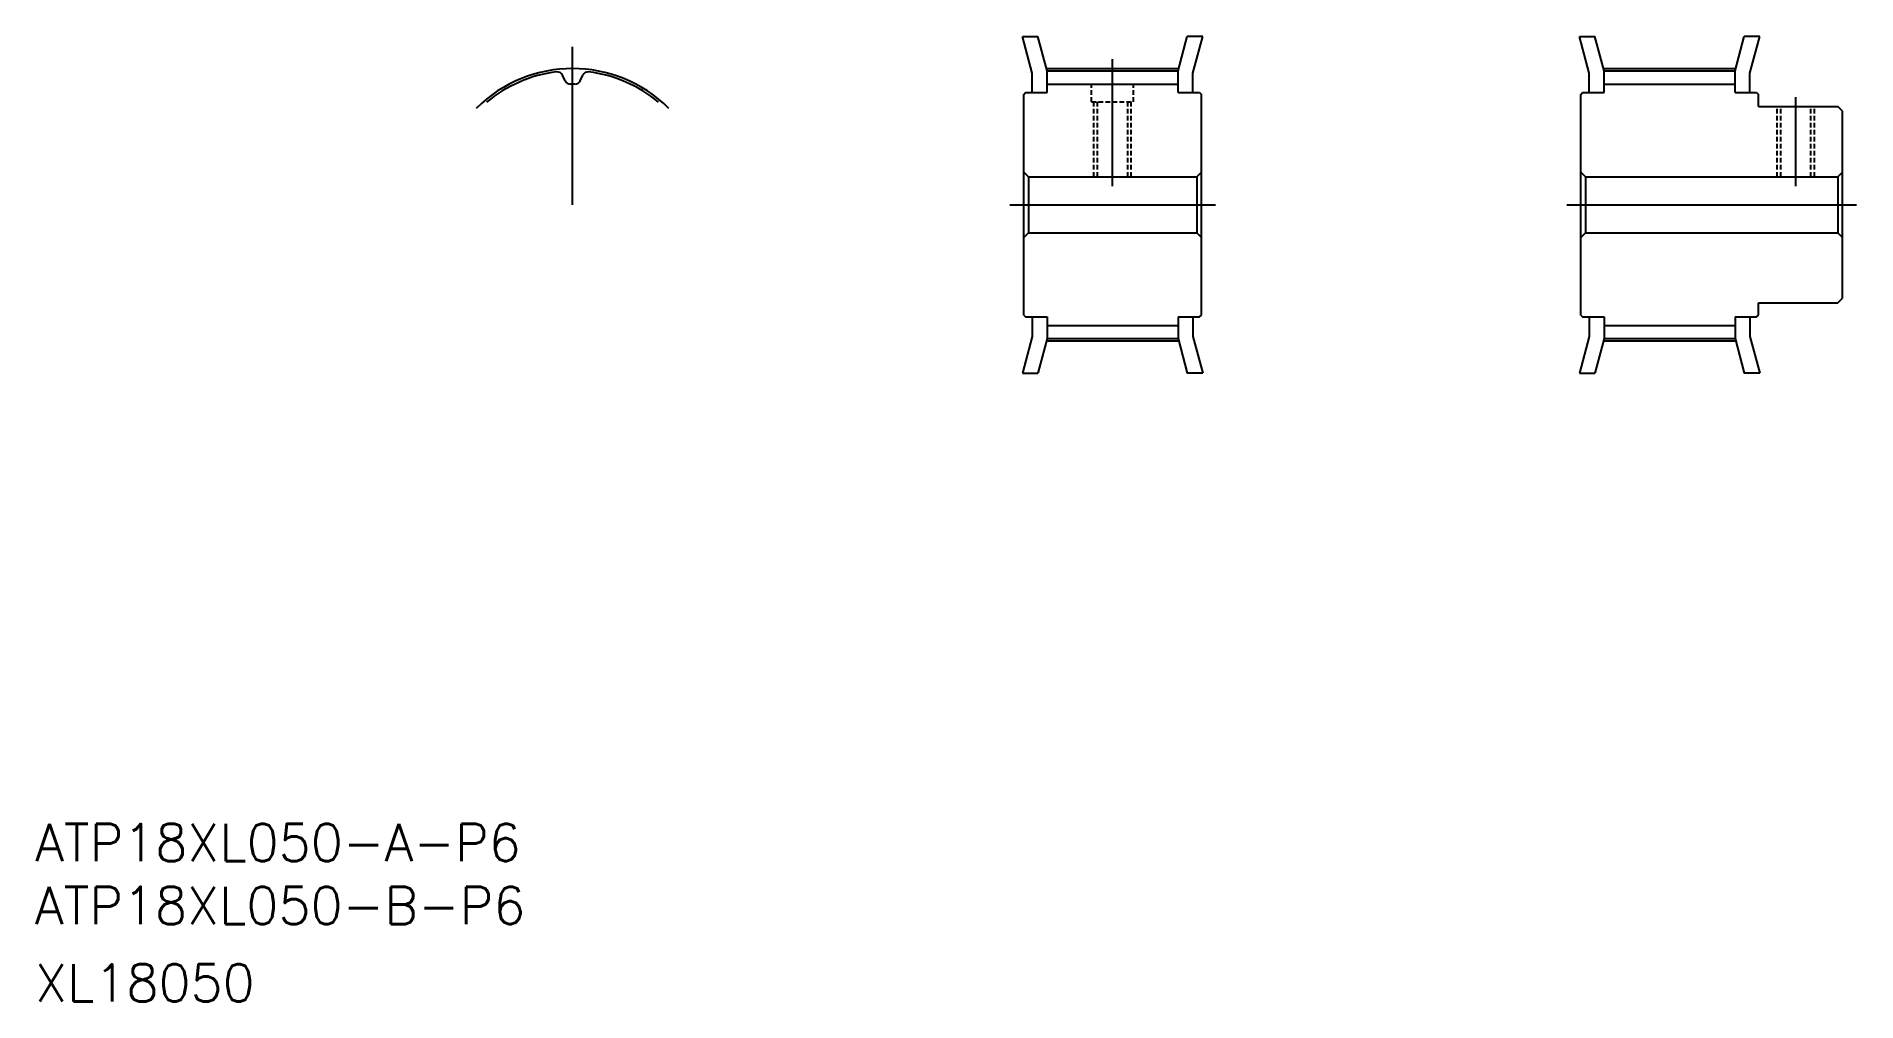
# Model space of a CAD drawing. Extents: x -11 to 184, y 10 to 113.
import ezdxf

# ---------------------------------------------------------------- set-up
doc = ezdxf.new("R2010")
doc.units = 0
doc.linetypes.add('CENTER', pattern=[50.8, 31.75, -6.35, 6.35, -6.35])
doc.linetypes.add('DASHED', pattern=[0.75, 0.5, -0.25])
doc.layers.get('0').update_dxf_attribs({"linetype": 'CONTINUOUS'})
doc.layers.add('CENTER', color=1, linetype='CENTER')
doc.styles.get("Standard").update_dxf_attribs({"font": 'txt', "bigfont": 'BIGFONT'})

msp = doc.modelspace()

# ---------------------------------------------------------------- linework, layer by layer
at = {"color": 7, "linetype": 'CONTINUOUS'}
for p, q in [((94.53, 113.19), (96.19, 113.19)), ((95.58, 109.27), (94.53, 113.19)), ((97.18, 109.49), (96.19, 113.19)), ((111.18, 109.49), (112.17, 113.19)), ((113.83, 113.19), (112.17, 113.19)), ((112.78, 109.27), (113.83, 113.19)), ((154.1, 113.19), (155.76, 113.19)), ((155.15, 109.27), (154.1, 113.19)), ((156.75, 109.49), (155.76, 113.19)), ((170.75, 109.49), (171.74, 113.19)), ((173.4, 113.19), (171.74, 113.19)), ((172.35, 109.27), (173.4, 113.19)), ((45.63, 108.44), (45.35, 109.04)), ((47.24, 108.44), (47.52, 109.04)), ((95.58, 107.19), (95.58, 109.27)), ((97.18, 109.49), (111.18, 109.49)), ((97.18, 107.19), (97.18, 109.49)), ((111.18, 107.19), (111.18, 109.49)), ((112.78, 107.19), (112.78, 109.27)), ((155.15, 107.19), (155.15, 109.27)), ((156.75, 109.49), (170.75, 109.49)), ((156.75, 107.19), (156.75, 109.49)), ((170.75, 107.19), (170.75, 109.49)), ((172.35, 107.19), (172.35, 109.27)), ((94.68, 106.99), (94.88, 107.19)), ((94.88, 107.19), (97.18, 107.19)), ((97.18, 108.09), (111.18, 108.09)), ((111.18, 107.19), (113.48, 107.19)), ((113.48, 107.19), (113.68, 106.99)), ((154.25, 106.99), (154.45, 107.19)), ((154.45, 107.19), (156.75, 107.19)), ((156.75, 108.09), (170.75, 108.09)), ((170.75, 107.19), (173.05, 107.19)), ((173.05, 107.19), (173.25, 106.99)), ((94.68, 83.39), (94.68, 106.99)), ((113.68, 83.39), (113.68, 106.99)), ((154.25, 83.39), (154.25, 106.99)), ((173.25, 105.69), (173.25, 106.99)), ((173.25, 105.69), (173.25, 106.99)), ((173.25, 105.69), (181.75, 105.69)), ((182.25, 105.19), (181.75, 105.69)), ((182.25, 85.19), (182.25, 105.19)), ((94.68, 98.69), (95.18, 98.19)), ((95.18, 98.19), (113.18, 98.19)), ((95.18, 98.19), (95.18, 92.19)), ((113.68, 98.69), (113.18, 98.19)), ((113.18, 98.19), (113.18, 92.19)), ((154.25, 98.69), (154.75, 98.19)), ((154.75, 98.19), (181.75, 98.19)), ((154.75, 98.19), (154.75, 92.19)), ((181.75, 98.19), (182.25, 98.69)), ((181.75, 98.19), (181.75, 92.19)), ((94.68, 91.69), (95.18, 92.19)), ((95.18, 92.19), (113.18, 92.19)), ((113.68, 91.69), (113.18, 92.19)), ((154.25, 91.69), (154.75, 92.19)), ((154.75, 92.19), (181.75, 92.19)), ((181.75, 92.19), (182.25, 91.69)), ((173.25, 84.69), (181.75, 84.69)), ((173.25, 83.39), (173.25, 84.69)), ((181.75, 84.69), (182.25, 85.19)), ((94.68, 83.39), (94.88, 83.19)), ((94.88, 83.19), (97.18, 83.19)), ((95.58, 83.19), (95.58, 81.1)), ((97.18, 83.19), (97.18, 80.89)), ((97.18, 82.29), (111.18, 82.29)), ((111.18, 83.19), (113.48, 83.19)), ((111.18, 83.19), (111.18, 80.89)), ((112.78, 83.19), (112.78, 81.1)), ((113.48, 83.19), (113.68, 83.39)), ((154.25, 83.39), (154.45, 83.19)), ((154.45, 83.19), (156.75, 83.19)), ((155.15, 83.19), (155.15, 81.1)), ((156.75, 83.19), (156.75, 80.89)), ((156.75, 82.29), (170.75, 82.29)), ((170.75, 83.19), (173.05, 83.19)), ((170.75, 83.19), (170.75, 80.89)), ((172.35, 83.19), (172.35, 81.1)), ((173.05, 83.19), (173.25, 83.39)), ((95.58, 81.1), (94.53, 77.19)), ((97.18, 80.89), (96.19, 77.19)), ((97.18, 80.89), (111.18, 80.89)), ((111.18, 80.89), (112.17, 77.19)), ((112.78, 81.1), (113.83, 77.19)), ((155.15, 81.1), (154.1, 77.19)), ((156.75, 80.89), (155.76, 77.19)), ((156.75, 80.89), (170.75, 80.89)), ((170.75, 80.89), (171.74, 77.19)), ((172.35, 81.1), (173.4, 77.19)), ((94.53, 77.19), (96.19, 77.19)), ((113.83, 77.19), (112.17, 77.19)), ((154.1, 77.19), (155.76, 77.19)), ((173.4, 77.19), (171.74, 77.19))]:
    msp.add_line(p, q, dxfattribs=at)
at = {"color": 3, "linetype": 'DASHED'}
for p, q in [((101.93, 106.19), (101.93, 108.09)), ((106.43, 106.19), (106.43, 108.09)), ((101.93, 106.19), (106.43, 106.19)), ((102.18, 98.19), (102.18, 106.19)), ((102.56, 98.19), (102.56, 106.19)), ((105.8, 98.19), (105.8, 106.19)), ((106.18, 98.19), (106.18, 106.19)), ((175.25, 98.19), (175.25, 105.69)), ((175.63, 98.19), (175.63, 105.69)), ((178.87, 98.19), (178.87, 105.69)), ((179.25, 98.19), (179.25, 105.69))]:
    msp.add_line(p, q, dxfattribs=at)
at = {"color": 7, "linetype": 'CONTINUOUS'}
for centre, radius, start, end in [((46.43, 95.19), 14.3, 96.8714, 130), ((44.79, 108.78), 0.61, 25, 96.8714), ((48.07, 108.78), 0.61, 83.1286, 155), ((46.43, 95.19), 14.3, 50, 83.1286), ((46.18, 108.69), 0.61, 205, 271.0712), ((46.43, 95.19), 12.9, 88.9288, 91.0712), ((46.69, 108.69), 0.61, 268.9288, 335)]:
    msp.add_arc(centre, radius, start, end, dxfattribs=at)
at = {"layer": 'CENTER', "color": 1, "linetype": 'CENTER'}
for p, q in [((46.43, 95.19), (46.43, 112.07)), ((97.18, 109.74), (111.18, 109.74)), ((104.18, 97.19), (104.18, 110.74)), ((156.75, 109.74), (170.75, 109.74)), ((177.25, 97.19), (177.25, 106.69)), ((93.18, 95.19), (115.18, 95.19)), ((152.75, 95.19), (183.75, 95.19)), ((97.18, 80.63), (111.18, 80.63)), ((156.75, 80.63), (170.75, 80.63))]:
    msp.add_line(p, q, dxfattribs=at)
msp.add_arc((46.43, 95.19), 14.56, 45, 135, dxfattribs=at)

# ---------------------------------------------------------------- texts
at = {"color": 7, "linetype": 'CONTINUOUS'}
for s, p in [('ATP18XL050-A-P6', (-11.05, 25)), ('ATP18XL050-B-P6', (-11.08, 18.27)), ('XL18050', (-11.05, 10))]:
    msp.add_text(s, height=4, dxfattribs=at).set_placement(p)

doc.saveas('drawing.dxf')
